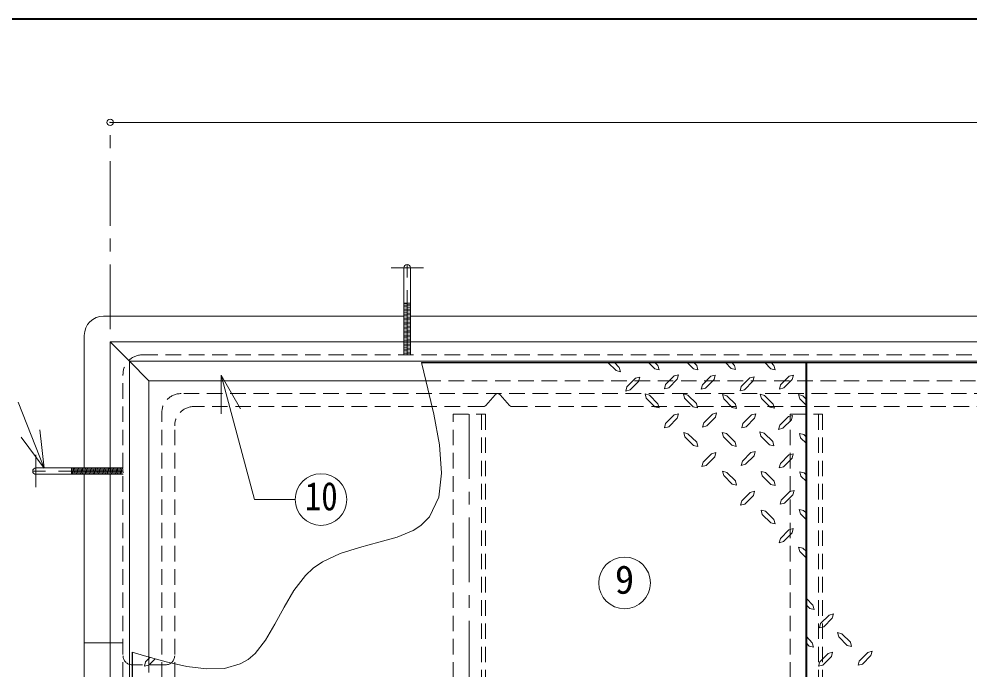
# Model space of a CAD drawing. Units: millimetres at full size, sheet at 1:10; details may follow other scales. Extents: x -2102 to 1948, y -1411 to 1399.
# Drawn here: x -1178 to -441, y 895 to 1399 of the extents above; entities that cross this region are included whole.
import ezdxf
from ezdxf.enums import TextEntityAlignment as Align

# ---------------------------------------------------------------- set-up
doc = ezdxf.new("R2010")
doc.units = ezdxf.units.MM
doc.header["$LTSCALE"] = 10
doc.header["$PDMODE"] = 32
doc.header["$PDSIZE"] = 5
doc.linetypes.add('CHAIN1', pattern=[8, 5, -1, 1, -1])
doc.linetypes.add('DASHED1', pattern=[1.8, 1.2, -0.6])
doc.layers.add('0-0____1', color=4, linetype='Continuous', lineweight=9)
doc.styles.add('ＭＳ ゴシック', font='')
doc.styles.get('ＭＳ ゴシック').set_extended_font_data('MS Gothic')

msp = doc.modelspace()

# ---------------------------------------------------------------- linework, layer by layer
at = {"layer": '0-0____1', "color": 1, "lineweight": 40}
for p, q in [((1947.86, 1399.46), (-2102.14, 1399.46)), ((-568.14, 799.46), (-568.14, 1133.46))]:
    msp.add_line(p, q, dxfattribs=at)
at = {"layer": '0-0____1'}
for p, q in [((-1107.14, 1319.46), (492.86, 1319.46)), ((-879.64, 1179.36), (-874.64, 1179.36)), ((-874.64, 1178.49), (-879.64, 1178.89)), ((-874.64, 1177.48), (-879.64, 1177.89)), ((-874.64, 1176.48), (-879.64, 1176.89)), ((-874.64, 1175.48), (-879.64, 1175.88)), ((-874.64, 1174.47), (-879.64, 1174.88)), ((-874.64, 1173.47), (-879.64, 1173.88)), ((-874.64, 1172.47), (-879.64, 1172.87)), ((-874.64, 1171.46), (-879.64, 1171.87)), ((-874.64, 1170.46), (-879.64, 1170.87)), ((-1112.14, 1169.46), (-879.64, 1169.46)), ((-874.64, 1169.46), (-879.64, 1169.86)), ((-874.64, 1168.45), (-879.64, 1168.86)), ((-874.64, 1167.45), (-879.64, 1167.86)), ((-874.64, 1166.45), (-879.64, 1166.85)), ((-874.64, 1165.44), (-879.64, 1165.85)), ((-874.64, 1164.44), (-879.64, 1164.85)), ((-874.64, 1163.44), (-879.64, 1163.84)), ((-874.64, 1169.46), (-309.64, 1169.46)), ((-874.64, 1162.43), (-879.64, 1162.84)), ((-874.64, 1161.43), (-879.64, 1161.84)), ((-874.64, 1160.43), (-879.64, 1160.83)), ((-874.64, 1159.42), (-879.64, 1159.83)), ((-874.64, 1158.42), (-879.64, 1158.83)), ((-874.64, 1157.42), (-879.64, 1157.82)), ((-874.64, 1156.41), (-879.64, 1156.82)), ((-1127.14, 1051.96), (-1127.14, 1154.46)), ((-874.64, 1155.41), (-879.64, 1155.82)), ((-874.64, 1154.41), (-879.64, 1154.81)), ((-874.64, 1153.4), (-879.64, 1153.81)), ((-874.64, 1152.4), (-879.64, 1152.81)), ((-874.64, 1151.4), (-879.64, 1151.8)), ((-874.64, 1150.39), (-879.64, 1150.8)), ((-875.48, 1149.46), (-879.64, 1149.8)), ((-1092.14, 1134.46), (-1077.14, 1119.46)), ((-721.75, 1133.46), (-715.41, 1127.26)), ((-716.77, 1133.46), (-712.99, 1129.68)), ((-690.21, 1133.46), (-685.48, 1128.73)), ((-660.28, 1133.46), (-655.56, 1128.73)), ((-652.2, 1127.79), (-655.56, 1128.73)), ((-655.35, 1133.46), (-653.04, 1131.15)), ((-653.04, 1131.15), (-652.2, 1127.79)), ((-630.7, 1133.46), (-626.26, 1128.84)), ((-622.9, 1128), (-626.26, 1128.84)), ((-625.95, 1133.46), (-623.74, 1131.25)), ((-623.74, 1131.25), (-622.9, 1128)), ((-600.33, 1133.46), (-595.6, 1128.73)), ((-592.24, 1127.79), (-595.6, 1128.73)), ((-595.5, 1133.46), (-593.19, 1131.15)), ((-593.19, 1131.15), (-592.24, 1127.79)), ((-1077.14, 905.53), (-1077.14, 1119.46)), ((-862.55, 1119.46), (-1077.14, 1119.46)), ((-707.11, 1114.66), (-700.39, 1121.38)), ((-700.39, 1121.38), (-697.14, 1122.22)), ((-697.14, 1122.22), (-697.98, 1118.86)), ((-674.56, 1114.03), (-668.05, 1120.65)), ((-648.63, 1116.13), (-642.01, 1122.85)), ((-646.21, 1113.72), (-639.6, 1120.33)), ((-618.6, 1114.87), (-611.88, 1121.59)), ((-616.08, 1112.46), (-609.46, 1119.07)), ((-611.88, 1121.59), (-608.62, 1122.43)), ((-608.62, 1122.43), (-609.46, 1119.07)), ((-588.04, 1116.24), (-581.43, 1122.96)), ((-585.63, 1113.82), (-579.01, 1120.44)), ((-581.43, 1122.96), (-578.07, 1123.8)), ((-578.07, 1123.8), (-579.01, 1120.44)), ((-707.11, 1114.66), (-707.95, 1111.41)), ((-704.59, 1112.25), (-707.95, 1111.41)), ((-704.59, 1112.25), (-697.98, 1118.86)), ((-677.08, 1116.45), (-677.92, 1113.19)), ((-674.56, 1114.03), (-677.92, 1113.19)), ((-648.63, 1116.13), (-649.57, 1112.88)), ((-646.21, 1113.72), (-649.57, 1112.88)), ((-618.6, 1114.87), (-619.44, 1111.62)), ((-616.08, 1112.46), (-619.44, 1111.62)), ((-588.04, 1116.24), (-588.99, 1112.98)), ((-585.63, 1113.82), (-588.99, 1112.98)), ((-689.68, 1108.36), (-692.94, 1109.2)), ((-692.1, 1105.84), (-692.94, 1109.2)), ((-692.1, 1105.84), (-685.48, 1099.23)), ((-689.68, 1108.36), (-683.07, 1101.64)), ((-662.38, 1105.95), (-663.22, 1109.31)), ((-659.97, 1108.36), (-663.22, 1109.31)), ((-662.38, 1105.95), (-655.77, 1099.33)), ((-659.97, 1108.36), (-653.25, 1101.75)), ((-629.73, 1107.84), (-633.09, 1108.68)), ((-632.14, 1105.32), (-633.09, 1108.68)), ((-632.14, 1105.32), (-625.63, 1098.81)), ((-629.73, 1107.84), (-623.11, 1101.22)), ((-602.85, 1105.53), (-603.79, 1108.89)), ((-600.43, 1107.94), (-603.79, 1108.89)), ((-602.85, 1105.53), (-596.23, 1098.91)), ((-600.43, 1107.94), (-593.82, 1101.33)), ((-570.82, 1107.84), (-574.18, 1108.68)), ((-573.24, 1105.32), (-574.18, 1108.68)), ((-573.24, 1105.32), (-568.14, 1100.22)), ((-570.82, 1107.84), (-568.14, 1104.78)), ((-652.41, 1098.49), (-655.77, 1099.33)), ((-653.25, 1101.75), (-652.41, 1098.49)), ((-622.27, 1097.86), (-625.63, 1098.81)), ((-623.11, 1101.22), (-622.27, 1097.86)), ((-592.87, 1098.07), (-596.23, 1098.91)), ((-593.82, 1101.33), (-592.87, 1098.07)), ((-677.08, 1086.21), (-670.47, 1092.93)), ((-674.67, 1083.79), (-668.05, 1090.41)), ((-670.47, 1092.93), (-667.21, 1093.77)), ((-667.21, 1093.77), (-668.05, 1090.41)), ((-647.47, 1086.94), (-640.86, 1093.56)), ((-645.06, 1084.53), (-638.44, 1091.14)), ((-640.86, 1093.56), (-637.6, 1094.5)), ((-637.6, 1094.5), (-638.44, 1091.14)), ((-617.23, 1086.21), (-610.62, 1092.93)), ((-614.71, 1083.79), (-608.2, 1090.41)), ((-610.62, 1092.93), (-607.26, 1093.77)), ((-607.26, 1093.77), (-608.2, 1090.41)), ((-588.67, 1085.05), (-582.06, 1091.67)), ((-582.06, 1091.67), (-578.8, 1092.61)), ((-578.8, 1092.61), (-579.64, 1089.25)), ((-677.08, 1086.21), (-678.03, 1082.95)), ((-674.67, 1083.79), (-678.03, 1082.95)), ((-647.47, 1086.94), (-648.42, 1083.58)), ((-645.06, 1084.53), (-648.42, 1083.58)), ((-617.23, 1086.21), (-618.07, 1082.95)), ((-614.71, 1083.79), (-618.07, 1082.95)), ((-588.67, 1085.05), (-589.62, 1081.69)), ((-586.26, 1082.64), (-589.62, 1081.69)), ((-586.26, 1082.64), (-579.64, 1089.25)), ((-659.76, 1078.33), (-663.01, 1079.28)), ((-662.17, 1075.92), (-663.01, 1079.28)), ((-662.17, 1075.92), (-655.56, 1069.3)), ((-659.76, 1078.33), (-653.04, 1071.72)), ((-629.94, 1078.44), (-633.3, 1079.38)), ((-632.35, 1076.02), (-633.3, 1079.38)), ((-632.35, 1076.02), (-625.74, 1069.41)), ((-629.94, 1078.44), (-623.32, 1071.82)), ((-600.85, 1078.86), (-604.11, 1079.8)), ((-603.27, 1076.44), (-604.11, 1079.8)), ((-603.27, 1076.44), (-596.65, 1069.83)), ((-600.85, 1078.86), (-594.13, 1072.24)), ((-570.19, 1077.81), (-573.55, 1078.65)), ((-572.61, 1075.29), (-573.55, 1078.65)), ((-572.61, 1075.29), (-568.14, 1070.82)), ((-570.19, 1077.81), (-568.14, 1075.76)), ((-652.2, 1068.46), (-655.56, 1069.3)), ((-653.04, 1071.72), (-652.2, 1068.46)), ((-622.38, 1068.46), (-625.74, 1069.41)), ((-623.32, 1071.82), (-622.38, 1068.46)), ((-593.29, 1068.88), (-596.65, 1069.83)), ((-594.13, 1072.24), (-593.29, 1068.88)), ((-645.69, 1053.87), (-639.07, 1060.48)), ((-617.65, 1057.12), (-611.04, 1063.74)), ((-615.24, 1054.71), (-608.62, 1061.32)), ((-588.25, 1055.23), (-581.64, 1061.95)), ((-581.64, 1061.95), (-578.28, 1062.79)), ((-578.28, 1062.79), (-579.22, 1059.43)), ((-648.1, 1056.28), (-649.05, 1052.92)), ((-645.69, 1053.87), (-649.05, 1052.92)), ((-617.65, 1057.12), (-618.6, 1053.76)), ((-615.24, 1054.71), (-618.6, 1053.76)), ((-588.25, 1055.23), (-589.09, 1051.98)), ((-585.73, 1052.82), (-589.09, 1051.98)), ((-585.73, 1052.82), (-579.22, 1059.43)), ((-1137.04, 1051.96), (-1137.04, 1046.96)), ((-1136.17, 1046.96), (-1136.58, 1051.96)), ((-1135.17, 1046.96), (-1135.58, 1051.96)), ((-1134.17, 1046.96), (-1134.58, 1051.96)), ((-1133.16, 1046.96), (-1133.57, 1051.96)), ((-1132.16, 1046.96), (-1132.57, 1051.96)), ((-1131.16, 1046.96), (-1131.57, 1051.96)), ((-1130.15, 1046.96), (-1130.56, 1051.96)), ((-1129.15, 1046.96), (-1129.56, 1051.96)), ((-1128.15, 1046.96), (-1128.56, 1051.96)), ((-1127.14, 1046.96), (-1127.55, 1051.96)), ((-1127.14, 861.46), (-1127.14, 1046.96)), ((-1126.14, 1046.96), (-1126.55, 1051.96)), ((-1125.14, 1046.96), (-1125.55, 1051.96)), ((-1124.13, 1046.96), (-1124.54, 1051.96)), ((-1123.13, 1046.96), (-1123.54, 1051.96)), ((-1122.13, 1046.96), (-1122.54, 1051.96)), ((-1121.12, 1046.96), (-1121.53, 1051.96)), ((-1120.12, 1046.96), (-1120.53, 1051.96)), ((-1119.12, 1046.96), (-1119.53, 1051.96)), ((-1118.11, 1046.96), (-1118.52, 1051.96)), ((-1117.11, 1046.96), (-1117.52, 1051.96)), ((-1116.11, 1046.96), (-1116.52, 1051.96)), ((-1115.1, 1046.96), (-1115.51, 1051.96)), ((-1114.1, 1046.96), (-1114.51, 1051.96)), ((-1113.1, 1046.96), (-1113.51, 1051.96)), ((-1112.09, 1046.96), (-1112.5, 1051.96)), ((-1111.09, 1046.96), (-1111.5, 1051.96)), ((-1110.09, 1046.96), (-1110.5, 1051.96)), ((-1109.08, 1046.96), (-1109.49, 1051.96)), ((-1108.08, 1046.96), (-1108.49, 1051.96)), ((-1107.14, 1047.79), (-1107.49, 1051.96)), ((-632.14, 1045.99), (-633.09, 1049.35)), ((-629.73, 1048.41), (-633.09, 1049.35)), ((-632.14, 1045.99), (-625.63, 1039.38)), ((-629.73, 1048.41), (-623.11, 1041.79)), ((-599.8, 1048.3), (-603.06, 1049.14)), ((-602.22, 1045.78), (-603.06, 1049.14)), ((-602.22, 1045.78), (-595.6, 1039.17)), ((-599.8, 1048.3), (-593.08, 1041.58)), ((-572.29, 1045.47), (-573.13, 1048.83)), ((-569.77, 1047.99), (-573.13, 1048.83)), ((-572.29, 1045.47), (-568.14, 1041.32)), ((-569.77, 1047.99), (-568.14, 1046.36)), ((-622.27, 1038.43), (-625.63, 1039.38)), ((-623.11, 1041.79), (-622.27, 1038.43)), ((-592.24, 1038.33), (-595.6, 1039.17)), ((-593.08, 1041.58), (-592.24, 1038.33)), ((-618.18, 1026.36), (-611.56, 1032.97)), ((-587.62, 1026.99), (-581.01, 1033.71)), ((-585.1, 1024.57), (-578.59, 1031.19)), ((-581.01, 1033.71), (-577.65, 1034.55)), ((-577.65, 1034.55), (-578.59, 1031.19)), ((-618.18, 1026.36), (-619.12, 1023)), ((-615.76, 1023.94), (-619.12, 1023)), ((-615.76, 1023.94), (-609.15, 1030.56)), ((-587.62, 1026.99), (-588.46, 1023.73)), ((-585.1, 1024.57), (-588.46, 1023.73)), ((-599.8, 1018.48), (-603.16, 1019.32)), ((-602.22, 1015.96), (-603.16, 1019.32)), ((-602.22, 1015.96), (-595.6, 1009.45)), ((-599.8, 1018.48), (-593.19, 1011.87)), ((-572.71, 1016.38), (-573.66, 1019.74)), ((-570.3, 1018.9), (-573.66, 1019.74)), ((-572.71, 1016.38), (-568.14, 1011.63)), ((-570.3, 1018.9), (-568.14, 1016.75)), ((-592.24, 1008.51), (-595.6, 1009.45)), ((-593.19, 1011.87), (-592.24, 1008.51)), ((-588.25, 997.38), (-581.64, 1003.99)), ((-585.73, 994.96), (-579.22, 1001.58)), ((-581.64, 1003.99), (-578.28, 1004.94)), ((-578.28, 1004.94), (-579.22, 1001.58)), ((-588.25, 997.38), (-589.09, 994.02)), ((-585.73, 994.96), (-589.09, 994.02)), ((-573.24, 987.3), (-574.18, 990.66)), ((-570.82, 989.82), (-574.18, 990.66)), ((-573.24, 987.3), (-568.14, 982)), ((-570.82, 989.82), (-568.14, 987.14)), ((-563.05, 945.62), (-568.14, 950.91)), ((-565.47, 943.1), (-568.14, 945.77)), ((-565.47, 943.1), (-562.11, 942.26)), ((-563.05, 945.62), (-562.11, 942.26)), ((-550.56, 937.95), (-557.07, 931.34)), ((-548.04, 935.54), (-554.65, 928.92)), ((-550.56, 937.95), (-547.2, 938.9)), ((-548.04, 935.54), (-547.2, 938.9)), ((-558.01, 927.98), (-557.07, 931.34)), ((-554.65, 928.92), (-558.01, 927.98)), ((-563.58, 916.53), (-568.14, 921.28)), ((-544.05, 924.41), (-540.69, 923.46)), ((-543.1, 921.05), (-544.05, 924.41)), ((-536.49, 914.43), (-543.1, 921.05)), ((-534.07, 916.95), (-540.69, 923.46)), ((-1097.14, 916.46), (-1127.14, 916.46)), ((-565.99, 914.01), (-568.14, 916.16)), ((-565.99, 914.01), (-562.63, 913.17)), ((-563.58, 916.53), (-562.63, 913.17)), ((-536.49, 914.43), (-533.13, 913.59)), ((-534.07, 916.95), (-533.13, 913.59)), ((-551.19, 908.34), (-557.7, 901.73)), ((-548.67, 905.93), (-555.28, 899.21)), ((-551.19, 908.34), (-547.83, 909.18)), ((-548.67, 905.93), (-547.83, 909.18)), ((-520.53, 908.97), (-527.14, 902.36)), ((-518.11, 906.56), (-524.73, 899.94)), ((-520.53, 908.97), (-517.17, 909.92)), ((-518.11, 906.56), (-517.17, 909.92)), ((-1080.64, 898.37), (-1079.7, 901.73)), ((-1077.28, 899.21), (-1080.64, 898.37)), ((-1076.21, 905.27), (-1079.7, 901.73)), ((-1072.36, 904.21), (-1077.28, 899.21)), ((-558.64, 898.37), (-557.7, 901.73)), ((-555.28, 899.21), (-558.64, 898.37))]:
    msp.add_line(p, q, dxfattribs=at)
at = {"layer": '0-0____1', "linetype": 'CHAIN1'}
for p, q in [((-1107.14, 1159.46), (-1107.14, 1319.46)), ((-877.14, 1139.46), (-877.14, 1219.36)), ((-889.64, 1206.86), (-864.64, 1206.86)), ((-829.14, 1093.46), (-829.14, 799.46)), ((-1164.54, 1061.96), (-1164.54, 1036.96)), ((-1097.14, 1049.46), (-1177.04, 1049.46))]:
    msp.add_line(p, q, dxfattribs=at)
at = {"layer": '0-0____1', "color": 7, "lineweight": 18}
for p, q in [((-879.64, 1206.86), (-879.64, 1149.46)), ((-874.64, 1206.86), (-874.64, 1149.46)), ((-1107.14, 1149.46), (-1092.14, 1134.46)), ((-1107.14, 1149.46), (-1107.14, 799.46)), ((492.86, 1149.46), (-1107.14, 1149.46)), ((-1092.14, 1134.46), (-1092.14, 799.46)), ((477.86, 1134.46), (-1092.14, 1134.46)), ((-1021.15, 1123.66), (-1006.15, 1097.68)), ((-1021.15, 1123.66), (-1021.15, 1093.66)), ((-1158.11, 1051.7), (-1178.28, 1102.86)), ((-1158.11, 1051.7), (-1175.96, 1075.81)), ((-1158.11, 1051.7), (-1161.52, 1081.51)), ((-1164.54, 1051.96), (-1107.14, 1051.96)), ((-1164.54, 1046.96), (-1107.14, 1046.96))]:
    msp.add_line(p, q, dxfattribs=at)
at = {"layer": '0-0____1', "linetype": 'DASHED1'}
for p, q in [((-879.64, 1149.46), (-879.64, 1139.46)), ((-874.64, 1148.39), (-879.64, 1148.79)), ((-874.64, 1149.39), (-875.48, 1149.46)), ((-874.64, 1149.46), (-874.64, 1139.46)), ((-874.64, 1147.38), (-879.64, 1147.79)), ((-874.64, 1146.38), (-879.64, 1146.79)), ((-874.64, 1145.38), (-879.64, 1145.78)), ((-874.64, 1144.37), (-879.64, 1144.78)), ((-874.64, 1143.37), (-879.64, 1143.78)), ((-874.64, 1142.37), (-879.64, 1142.77)), ((-874.64, 1141.36), (-879.64, 1141.77)), ((-1082.14, 1139.46), (467.86, 1139.46)), ((-874.64, 1140.36), (-879.64, 1140.77)), ((-875.89, 1139.46), (-879.64, 1139.76)), ((-1097.31, 799.46), (-1097.31, 1124.46)), ((462.86, 1119.46), (-862.55, 1119.46)), ((437.86, 1109.46), (-1052.14, 1109.46)), ((-809.02, 1108.61), (-816.3, 1100.31)), ((-805.27, 1108.61), (-797.99, 1100.31)), ((-818.18, 1099.46), (-1042.14, 1099.46)), ((-796.11, 1099.46), (-318.18, 1099.46)), ((-1067.14, 799.46), (-1067.14, 1094.46)), ((-819.64, 1093.46), (-819.64, 799.46)), ((-558.64, 1093.46), (-558.64, 799.46)), ((-1057.14, 799.46), (-1057.14, 1084.46)), ((-1107.14, 1051.96), (-1097.14, 1051.96)), ((-1107.08, 1046.96), (-1107.14, 1047.79)), ((-1107.14, 1046.96), (-1097.14, 1046.96)), ((-1106.07, 1046.96), (-1106.48, 1051.96)), ((-1105.07, 1046.96), (-1105.48, 1051.96)), ((-1104.07, 1046.96), (-1104.48, 1051.96)), ((-1103.06, 1046.96), (-1103.47, 1051.96)), ((-1102.06, 1046.96), (-1102.47, 1051.96)), ((-1101.06, 1046.96), (-1101.47, 1051.96)), ((-1100.05, 1046.96), (-1100.46, 1051.96)), ((-1099.05, 1046.96), (-1099.46, 1051.96)), ((-1098.05, 1046.96), (-1098.46, 1051.96)), ((-1097.14, 1048.2), (-1097.45, 1051.96)), ((-1077.14, 905.53), (-1077.14, 799.46)), ((-1064.14, 899.46), (-1090.14, 899.46))]:
    msp.add_line(p, q, dxfattribs=at)
at = {"layer": '0-0____1', "color": 5, "lineweight": 25}
for p, q in [((-866.13, 1133.46), (475.86, 1133.46)), ((-1090.14, 909.31), (-1090.14, 799.46))]:
    msp.add_line(p, q, dxfattribs=at)
at = {"layer": '0-0____1', "color": 7, "linetype": 'DASHED1', "lineweight": 18}
for p, q in [((-841.64, 1093.46), (-816.64, 1093.46)), ((-841.64, 799.46), (-841.64, 1093.46)), ((-816.64, 1093.46), (-816.64, 799.46)), ((-580.64, 1093.46), (-555.64, 1093.46)), ((-580.64, 799.46), (-580.64, 1093.46)), ((-555.64, 1093.46), (-555.64, 799.46))]:
    msp.add_line(p, q, dxfattribs=at)
at = {"layer": '0-0____1', "color": 7, "lineweight": 18}
for points in [[(-866.13, 1133.46), (-862.34, 1118.63), (-856.4, 1093.52), (-852.13, 1069.7), (-850.57, 1047.97), (-852.77, 1029.15), (-859.79, 1014.05), (-866.48, 1007.32), (-872.51, 1003.51), (-884.95, 998.4), (-899.15, 994.35), (-914.15, 990.42), (-929.01, 985.68), (-942.76, 979.2), (-949.85, 974.27), (-955.92, 968.54), (-964.86, 956.91), (-972.5, 943.98), (-979.56, 930.85), (-986.76, 918.6), (-994.81, 908.31), (-1000.17, 903.67), (-1006.41, 900.11), (-1018.69, 896.74), (-1032.58, 896.34), (-1047.73, 898.25), (-1063.78, 901.83), (-1080.39, 906.43), (-1090.14, 909.31)], [(-1021.15, 1123.66), (-995.37, 1027.45), (-963.88, 1027.45)]]:
    msp.add_lwpolyline(points, dxfattribs=at)
at = {"layer": '0-0____1'}
for points in [[(-712.99, 1129.68), (-712.05, 1126.32), (-715.41, 1127.26)], [(-685.38, 1133.46), (-683.07, 1131.15), (-682.12, 1127.89), (-685.48, 1128.73)], [(-677.08, 1116.45), (-670.47, 1123.17), (-667.11, 1124.01), (-668.05, 1120.65)], [(-642.01, 1122.85), (-638.76, 1123.69), (-639.6, 1120.33)], [(-683.07, 1101.64), (-682.12, 1098.39), (-685.48, 1099.23)], [(-648.1, 1056.28), (-641.49, 1062.9), (-638.23, 1063.84), (-639.07, 1060.48)], [(-611.04, 1063.74), (-607.68, 1064.58), (-608.62, 1061.32)], [(-611.56, 1032.97), (-608.2, 1033.81), (-609.15, 1030.56)], [(-524.73, 899.94), (-528.09, 899.1), (-527.14, 902.36)]]:
    msp.add_lwpolyline(points, dxfattribs=at)
at = {"layer": '0-0____1', "color": 7, "lineweight": 18}
for centre in [(-943.88, 1027.45), (-708.87, 962.89)]:
    msp.add_circle(centre, 20, dxfattribs=at)
for centre, start, end in [((-877.14, 1206.86), 0, 180), ((-1164.54, 1049.46), 90, 270)]:
    msp.add_arc(centre, 2.5, start, end, dxfattribs=at)
at = {"layer": '0-0____1'}
msp.add_arc((-1112.14, 1154.46), 15, 90, 180, dxfattribs=at)
at = {"layer": '0-0____1', "linetype": 'DASHED1'}
for centre, radius, start, end in [((-1082.14, 1124.46), 15, 90, 180), ((-1052.14, 1094.46), 15, 90, 180), ((-807.14, 1106.96), 2.5, 41.25117, 138.74883), ((-1042.14, 1084.46), 15, 90, 180), ((-818.18, 1101.96), 2.5, 270, 318.74883), ((-796.11, 1101.96), 2.5, 221.25117, 270), ((-1090.14, 906.46), 7, 180, 270), ((-1064.14, 906.46), 7, 270, 0)]:
    msp.add_arc(centre, radius, start, end, dxfattribs=at)
at = {"layer": '0-0____1'}
msp.add_point((-1107.14, 1319.46), dxfattribs=at)

# ---------------------------------------------------------------- texts
at = {"layer": '0-0____1', "color": 7, "style": 'ＭＳ ゴシック', "width": 0.85}
msp.add_text('10', height=21.99, dxfattribs=at).set_placement((-956.38, 1012.45), align=Align.BOTTOM_LEFT)
at = {"layer": '0-0____1', "color": 7, "style": 'ＭＳ ゴシック'}
msp.add_text('9', height=21.99, dxfattribs=at).set_placement((-716.37, 947.89), align=Align.BOTTOM_LEFT)

doc.saveas('drawing.dxf')
